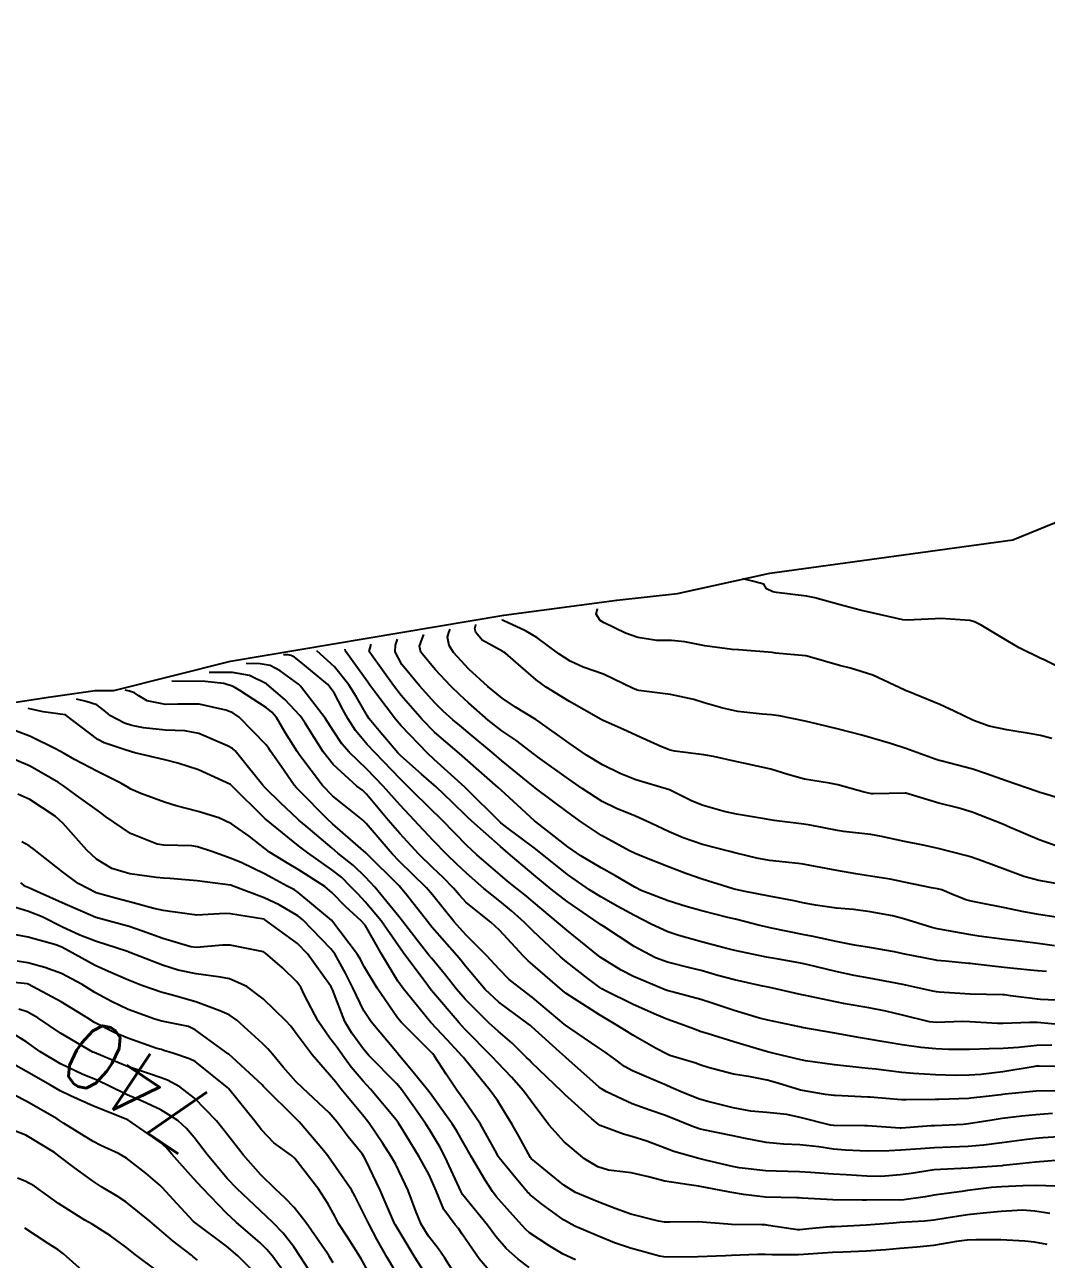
# Model space of a CAD drawing. Header units: metres. Extents: x 307586 to 320046, y 7427249 to 7434250.
# Drawn here: x 310619.4 to 310680.1, y 7432858.6 to 7432932 of the extents above; entities that cross this region are included whole.
import ezdxf
from ezdxf.enums import TextEntityAlignment as Align

# ---------------------------------------------------------------- set-up
doc = ezdxf.new("R2010")
doc.units = ezdxf.units.M
doc.header["$MEASUREMENT"] = 0
for name, color, linetype in [('Area', 45, 'Continuous'), ('Cotas', 45, 'Continuous'), ('Curvas de Nivel 1m', 11, 'Continuous'), ('Curvas de Nivel 5m', 15, 'Continuous')]:
    doc.layers.add(name, color=color, linetype=linetype)
doc.styles.add('Style-STANDARD', font='STANDARD.shx')

msp = doc.modelspace()

# ---------------------------------------------------------------- linework, layer by layer
at = {"layer": 'Area'}
msp.add_polyline3d([(310615.027, 7432891.124, 758.716), (310620.851, 7432892.011, 762.702), (310623.611, 7432892.41, 749.574), (310624.72, 7432892.422, 757.012), (310631.653, 7432894.158, 751.97), (310647.906, 7432896.894, 762.782), (310654.618, 7432897.792, 769.393), (310658.214, 7432898.176, 764.782), (310663.697, 7432899.391, 765.361), (310678.149, 7432901.364, 766.468), (310720.698, 7432918.737, 766.917), (310722.156, 7432919.01, 766.909), (310727.455, 7432920.489, 766.589), (310729.186, 7432920.8, 771.752), (310734.949, 7432921.579, 771.852), (310743.76, 7432922.962, 765.834), (310749.975, 7432923.299, 771.635), (310753.399, 7432923.642, 763.393), (310765.082, 7432925.493, 760.431), (310773.074, 7432927.232, 767.071), (310780.336, 7432928.219, 766.554), (310792.403, 7432929.229, 750.654), (310812.192, 7432931.98, 739.622)], dxfattribs=at)
at = {"layer": 'Curvas de Nivel 1m', "flags": 128}
for points, elevation in [([(310681.829, 7432893.322), (310679.959, 7432894.249), (310679.843, 7432894.304), (310678.526, 7432894.946), (310677.854, 7432895.352), (310676.266, 7432896.296), (310675.866, 7432896.501), (310675.588, 7432896.583), (310673.868, 7432896.688), (310673.522, 7432896.679), (310671.867, 7432896.59), (310671.601, 7432896.619), (310669.872, 7432897.006), (310669.068, 7432897.19), (310667.879, 7432897.497), (310666.387, 7432897.913), (310665.887, 7432898.017), (310664.101, 7432898.235), (310663.89, 7432898.273), (310663.512, 7432898.454), (310663.343, 7432898.742), (310662.666, 7432898.919), (310662.103, 7432899.05)], 766), ([(310680.809, 7432883.136), (310679.712, 7432883.531), (310677.979, 7432884.276), (310677.802, 7432884.357), (310677.724, 7432884.389), (310677.541, 7432884.466), (310675.732, 7432885.192), (310674.865, 7432885.443), (310673.737, 7432885.723), (310671.783, 7432886.31), (310671.743, 7432886.316), (310669.839, 7432886.272), (310669.742, 7432886.275), (310669.661, 7432886.29), (310669.312, 7432886.376), (310667.749, 7432886.815), (310667.247, 7432886.909), (310665.754, 7432887.14), (310664.774, 7432887.418), (310663.762, 7432887.742), (310662.13, 7432888.104), (310661.768, 7432888.173), (310660.36, 7432888.484), (310659.774, 7432888.583), (310658.065, 7432888.805), (310657.776, 7432888.872), (310657.221, 7432889.083), (310655.785, 7432889.731), (310655.233, 7432889.994), (310653.932, 7432890.568), (310653.833, 7432890.609), (310653.793, 7432890.627), (310653.673, 7432890.692), (310651.805, 7432891.753), (310650.411, 7432892.604), (310649.819, 7432893.042), (310648.001, 7432894.638), (310647.906, 7432894.702), (310647.844, 7432894.731), (310646.608, 7432895.409), (310646.238, 7432895.852), (310646.185, 7432896.102), (310646.223, 7432896.249), (310646.253, 7432896.34)], 763), ([(310681.738, 7432885.735), (310680.106, 7432886.246), (310679.745, 7432886.363), (310679.586, 7432886.412), (310677.754, 7432887.038), (310676.586, 7432887.467), (310675.764, 7432887.737), (310673.871, 7432888.229), (310673.772, 7432888.256), (310673.527, 7432888.332), (310671.779, 7432888.96), (310670.876, 7432889.265), (310669.785, 7432889.582), (310669.166, 7432889.759), (310667.79, 7432890.122), (310666.564, 7432890.412), (310665.795, 7432890.585), (310664.261, 7432890.906), (310663.798, 7432890.974), (310663.242, 7432891.012), (310661.8, 7432891.171), (310660.916, 7432891.365), (310659.805, 7432891.686), (310659.181, 7432891.874), (310657.81, 7432892.185), (310655.929, 7432892.422), (310655.812, 7432892.441), (310655.739, 7432892.468), (310655.591, 7432892.543), (310653.825, 7432893.379), (310652.616, 7432893.797), (310651.836, 7432894.148), (310651.171, 7432894.597), (310649.852, 7432895.559), (310649.189, 7432895.953), (310647.862, 7432896.583), (310647.826, 7432896.604), (310647.813, 7432896.63)], 764), ([(310680.985, 7432878.911), (310679.661, 7432879.108), (310678.688, 7432879.29), (310677.665, 7432879.507), (310676.168, 7432879.795), (310675.669, 7432879.887), (310675.341, 7432879.977), (310674.519, 7432880.317), (310673.92, 7432880.571), (310673.676, 7432880.637), (310673.315, 7432880.695), (310671.68, 7432881.027), (310670.845, 7432881.195), (310669.683, 7432881.387), (310668.812, 7432881.511), (310667.686, 7432881.709), (310666.093, 7432882.011), (310665.69, 7432882.085), (310665.393, 7432882.128), (310663.692, 7432882.321), (310662.934, 7432882.458), (310661.697, 7432882.753), (310661.334, 7432882.838), (310659.705, 7432883.27), (310658.552, 7432883.665), (310657.715, 7432884.02), (310656.642, 7432884.531), (310655.727, 7432884.946), (310654.583, 7432885.409), (310653.735, 7432885.817), (310652.553, 7432886.582), (310651.751, 7432887.152), (310649.903, 7432888.476), (310649.772, 7432888.573), (310649.725, 7432888.611), (310648.621, 7432889.467), (310647.787, 7432890.026), (310646.961, 7432890.648), (310645.803, 7432891.682), (310645.292, 7432892.151), (310644.753, 7432892.676), (310643.827, 7432893.661), (310642.971, 7432894.699), (310642.892, 7432895.046), (310643.043, 7432895.492), (310643.143, 7432895.75)], 761), ([(310681.026, 7432880.89), (310679.682, 7432881.13), (310678.788, 7432881.367), (310677.688, 7432881.769), (310676.303, 7432882.294), (310675.696, 7432882.511), (310675.403, 7432882.599), (310673.703, 7432883.03), (310672.82, 7432883.225), (310671.709, 7432883.44), (310670.343, 7432883.734), (310669.715, 7432883.854), (310668.079, 7432884.033), (310667.718, 7432884.09), (310666.095, 7432884.416), (310665.723, 7432884.478), (310663.966, 7432884.687), (310663.726, 7432884.729), (310663.393, 7432884.787), (310661.729, 7432885.063), (310660.986, 7432885.221), (310659.734, 7432885.584), (310659.083, 7432885.847), (310657.743, 7432886.52), (310655.751, 7432887.104), (310654.854, 7432887.456), (310653.764, 7432888.007), (310652.818, 7432888.58), (310651.78, 7432889.29), (310649.925, 7432890.609), (310649.794, 7432890.698), (310648.598, 7432891.425), (310647.806, 7432891.953), (310646.939, 7432892.649), (310645.828, 7432893.678), (310644.905, 7432894.674), (310644.653, 7432895.083), (310644.557, 7432895.58), (310644.635, 7432895.871), (310644.703, 7432896.05)], 762), ([(310681.283, 7432872.527), (310679.579, 7432872.677), (310679.141, 7432872.695), (310677.578, 7432872.631), (310677.232, 7432872.63), (310675.579, 7432872.729), (310675.149, 7432872.737), (310673.578, 7432872.683), (310673.187, 7432872.726), (310671.584, 7432873.115), (310670.594, 7432873.353), (310669.591, 7432873.561), (310668.184, 7432873.801), (310667.596, 7432873.911), (310665.719, 7432874.301), (310665.602, 7432874.33), (310665.178, 7432874.426), (310663.887, 7432874.727), (310663.606, 7432874.788), (310663.196, 7432874.865), (310661.61, 7432875.214), (310660.612, 7432875.481), (310659.616, 7432875.773), (310659.038, 7432875.919), (310657.62, 7432876.272), (310656.913, 7432876.527), (310655.633, 7432877.208), (310653.832, 7432878.385), (310653.652, 7432878.516), (310653.569, 7432878.571), (310651.666, 7432879.874), (310650.717, 7432880.6), (310649.681, 7432881.457), (310649.054, 7432881.987), (310648.302, 7432882.631), (310647.7, 7432883.144), (310645.997, 7432884.657), (310645.725, 7432884.912), (310644.832, 7432885.772), (310643.875, 7432886.688), (310643.745, 7432886.809), (310643.015, 7432887.436), (310641.77, 7432888.527), (310641.59, 7432888.712), (310640.486, 7432890.023), (310639.904, 7432890.729), (310639.795, 7432890.89), (310639.118, 7432892.052), (310638.696, 7432892.747), (310637.829, 7432893.813), (310636.783, 7432894.77)], 757), ([(310681.599, 7432873.965), (310679.792, 7432874.056), (310679.6, 7432874.071), (310677.995, 7432874.274), (310677.648, 7432874.324), (310677.603, 7432874.329), (310677.551, 7432874.333), (310675.604, 7432874.365), (310673.762, 7432874.485), (310673.605, 7432874.5), (310673.395, 7432874.542), (310671.609, 7432874.937), (310670.879, 7432875.089), (310669.612, 7432875.321), (310668.715, 7432875.484), (310667.616, 7432875.716), (310665.904, 7432876.133), (310665.621, 7432876.196), (310665.434, 7432876.236), (310664.216, 7432876.441), (310663.624, 7432876.544), (310663.51, 7432876.566), (310661.63, 7432876.97), (310660.993, 7432877.116), (310659.638, 7432877.483), (310658.299, 7432877.854), (310657.646, 7432878.081), (310656.644, 7432878.53), (310655.658, 7432879.037), (310654.681, 7432879.573), (310653.669, 7432880.158), (310652.984, 7432880.577), (310651.682, 7432881.479), (310650.266, 7432882.604), (310649.7, 7432883.057), (310648.08, 7432884.272), (310647.722, 7432884.547), (310647.616, 7432884.641), (310645.741, 7432886.514), (310645.669, 7432886.587), (310645.586, 7432886.662), (310643.767, 7432888.313), (310643.367, 7432888.694), (310641.789, 7432890.314), (310641.455, 7432890.713), (310640.359, 7432892.172), (310639.94, 7432892.729), (310639.815, 7432892.901), (310638.492, 7432894.75), (310638.463, 7432894.88)], 758), ([(310680.153, 7432875.709), (310679.618, 7432875.762), (310679.166, 7432875.805), (310677.62, 7432875.958), (310675.739, 7432876.181), (310675.622, 7432876.191), (310675.518, 7432876.198), (310674.14, 7432876.322), (310673.624, 7432876.371), (310673.573, 7432876.381), (310671.629, 7432876.77), (310671.108, 7432876.878), (310669.634, 7432877.136), (310668.73, 7432877.29), (310667.639, 7432877.501), (310666.271, 7432877.786), (310665.645, 7432877.919), (310663.798, 7432878.3), (310663.651, 7432878.33), (310663.117, 7432878.455), (310661.656, 7432878.817), (310661.206, 7432878.926), (310659.661, 7432879.316), (310658.736, 7432879.576), (310657.667, 7432879.921), (310656.055, 7432880.536), (310655.675, 7432880.732), (310654.53, 7432881.406), (310653.686, 7432881.869), (310652.474, 7432882.582), (310651.701, 7432883.125), (310649.801, 7432884.609), (310649.724, 7432884.675), (310648.704, 7432885.597), (310647.741, 7432886.486), (310647.571, 7432886.642), (310645.767, 7432888.233), (310645.271, 7432888.668), (310644.46, 7432889.36), (310643.786, 7432889.948), (310643.042, 7432890.698), (310641.807, 7432892.11), (310641.339, 7432892.715), (310640.035, 7432894.533), (310639.906, 7432894.729), (310640.023, 7432895.17)], 759), ([(310680.468, 7432871.337), (310679.564, 7432871.317), (310678.489, 7432871.193), (310677.561, 7432871.132), (310676.733, 7432871.117), (310675.561, 7432871.089), (310674.324, 7432871.082), (310673.561, 7432871.112), (310672.702, 7432871.198), (310671.563, 7432871.356), (310670.374, 7432871.553), (310669.566, 7432871.691), (310668.979, 7432871.791), (310667.57, 7432872.06), (310665.596, 7432872.397), (310665.573, 7432872.4), (310665.556, 7432872.404), (310665.458, 7432872.422), (310663.578, 7432872.817), (310663.098, 7432872.937), (310661.587, 7432873.396), (310660.22, 7432873.857), (310659.596, 7432874.054), (310657.891, 7432874.516), (310657.66, 7432874.575), (310657.604, 7432874.588), (310657.493, 7432874.632), (310655.612, 7432875.414), (310654.862, 7432875.798), (310653.623, 7432876.57), (310651.647, 7432878.178), (310651.145, 7432878.595), (310649.665, 7432879.832), (310649.239, 7432880.187), (310648.685, 7432880.625), (310648.125, 7432881.081), (310647.681, 7432881.46), (310646.301, 7432882.654), (310645.701, 7432883.209), (310644.262, 7432884.682), (310643.992, 7432884.953), (310643.728, 7432885.209), (310642.188, 7432886.706), (310641.749, 7432887.14), (310640.225, 7432888.725), (310639.778, 7432889.213), (310639.088, 7432890.042), (310638.622, 7432890.748), (310638.334, 7432891.288), (310637.808, 7432892.278), (310637.431, 7432892.764), (310635.833, 7432894.105), (310635.45, 7432894.398), (310635.259, 7432894.497), (310635.067, 7432894.531), (310634.803, 7432894.53)], 756), ([(310681.145, 7432868.626), (310679.536, 7432868.595), (310677.679, 7432868.423), (310677.534, 7432868.402), (310677.426, 7432868.389), (310676.552, 7432868.29), (310675.65, 7432868.18), (310675.531, 7432868.169), (310673.749, 7432868.107), (310673.53, 7432868.103), (310671.795, 7432868.081), (310671.529, 7432868.088), (310669.66, 7432868.24), (310669.531, 7432868.249), (310667.585, 7432868.347), (310667.532, 7432868.351), (310667.01, 7432868.405), (310665.535, 7432868.673), (310664.175, 7432869.076), (310663.541, 7432869.259), (310662.556, 7432869.447), (310661.544, 7432869.612), (310660.03, 7432870.003), (310659.55, 7432870.179), (310659.316, 7432870.259), (310658.502, 7432870.506), (310657.763, 7432870.725), (310657.556, 7432870.814), (310656.94, 7432871.145), (310655.567, 7432871.94), (310655.196, 7432872.172), (310654.578, 7432872.555), (310653.581, 7432873.141), (310652.099, 7432874.082), (310651.6, 7432874.418), (310651.379, 7432874.592), (310649.618, 7432876.106), (310649.349, 7432876.342), (310649.075, 7432876.618), (310647.646, 7432878.18), (310647.131, 7432878.645), (310645.665, 7432879.824), (310645.259, 7432880.256), (310644.914, 7432880.671), (310644.301, 7432881.302), (310643.685, 7432881.885), (310642.846, 7432882.698), (310641.711, 7432883.908), (310641.025, 7432884.717), (310639.738, 7432886.25), (310639.495, 7432886.488), (310639.165, 7432886.739), (310637.762, 7432888.017), (310637.164, 7432888.766), (310636.093, 7432890.474), (310635.897, 7432890.779), (310635.794, 7432890.917), (310634.893, 7432891.883), (310633.813, 7432892.796), (310633.793, 7432892.81), (310632.781, 7432893.298), (310631.772, 7432893.477), (310630.383, 7432893.49)], 754), ([(310680.49, 7432867.269), (310679.517, 7432867.205), (310678.669, 7432867.11), (310677.513, 7432866.972), (310676.913, 7432866.885), (310675.508, 7432866.659), (310675.187, 7432866.626), (310673.506, 7432866.553), (310673.298, 7432866.54), (310671.504, 7432866.407), (310671.45, 7432866.404), (310669.505, 7432866.54), (310669.332, 7432866.546), (310667.505, 7432866.569), (310667.314, 7432866.594), (310665.512, 7432867.049), (310664.721, 7432867.226), (310663.516, 7432867.331), (310662.569, 7432867.407), (310661.52, 7432867.619), (310660.026, 7432867.984), (310659.528, 7432868.13), (310658.579, 7432868.504), (310657.851, 7432868.83), (310657.537, 7432868.964), (310656.799, 7432869.269), (310655.546, 7432869.81), (310655.077, 7432870.076), (310654.413, 7432870.557), (310653.91, 7432870.919), (310653.559, 7432871.157), (310651.815, 7432872.343), (310651.572, 7432872.522), (310651.484, 7432872.591), (310649.596, 7432874.176), (310649.006, 7432874.619), (310648.215, 7432875.237), (310647.615, 7432875.853), (310646.889, 7432876.647), (310645.642, 7432877.9), (310644.94, 7432878.671), (310644.365, 7432879.384), (310643.669, 7432880.276), (310643.297, 7432880.694), (310641.688, 7432882.266), (310641.266, 7432882.714), (310639.72, 7432884.515), (310639.5, 7432884.733), (310638.502, 7432885.52), (310637.737, 7432886.137), (310637.13, 7432886.766), (310635.769, 7432888.549), (310635.612, 7432888.782), (310634.914, 7432889.922), (310634.382, 7432890.801), (310634.118, 7432891.127), (310633.799, 7432891.381), (310632.213, 7432892.422), (310631.811, 7432892.648), (310631.255, 7432892.836), (310630.149, 7432892.958), (310628.163, 7432892.96)], 753), ([(310681.201, 7432864.518), (310679.484, 7432864.379), (310678.367, 7432864.267), (310677.574, 7432864.186), (310677.481, 7432864.177), (310675.737, 7432864.039), (310675.479, 7432864.024), (310673.845, 7432863.957), (310673.477, 7432863.926), (310672.1, 7432863.717), (310671.472, 7432863.632), (310670.292, 7432863.54), (310669.471, 7432863.547), (310668.236, 7432863.624), (310667.472, 7432863.666), (310666.118, 7432863.769), (310665.474, 7432863.813), (310664.071, 7432863.844), (310663.474, 7432863.873), (310661.887, 7432864.055), (310661.478, 7432864.13), (310659.97, 7432864.485), (310659.484, 7432864.612), (310658.004, 7432865.028), (310657.49, 7432865.209), (310656.4, 7432865.625), (310655.497, 7432865.909), (310655, 7432866.05), (310653.616, 7432866.568), (310653.504, 7432866.643), (310653.12, 7432866.963), (310651.53, 7432868.415), (310651.347, 7432868.592), (310649.55, 7432870.303), (310649.396, 7432870.457), (310649.245, 7432870.615), (310648.384, 7432871.45), (310647.568, 7432872.163), (310647.032, 7432872.645), (310645.594, 7432874.08), (310645.081, 7432874.668), (310644.431, 7432875.498), (310643.621, 7432876.48), (310643.449, 7432876.692), (310642.756, 7432877.579), (310641.874, 7432878.708), (310641.656, 7432878.984), (310640.225, 7432880.724), (310639.679, 7432881.326), (310638.957, 7432882.012), (310638.044, 7432882.755), (310637.697, 7432883.036), (310636.147, 7432884.345), (310635.722, 7432884.702), (310635.632, 7432884.781), (310634.653, 7432885.717), (310633.741, 7432886.612), (310633.558, 7432886.812), (310632.64, 7432887.941), (310631.933, 7432888.828), (310631.774, 7432888.971), (310631.473, 7432889.136), (310629.783, 7432889.851), (310628.934, 7432890.012), (310627.785, 7432890.06), (310626.478, 7432890.202), (310625.787, 7432890.331), (310625.354, 7432890.472), (310624.522, 7432890.919), (310624.253, 7432891.153), (310623.721, 7432891.568), (310623.09, 7432891.755), (310622.513, 7432891.89)], 751), ([(310681.5, 7432865.94), (310679.923, 7432865.822), (310679.498, 7432865.784), (310678.969, 7432865.729), (310677.496, 7432865.54), (310676.391, 7432865.394), (310675.493, 7432865.314), (310674.455, 7432865.278), (310673.492, 7432865.243), (310672.648, 7432865.182), (310671.49, 7432865.091), (310670.79, 7432865.056), (310669.49, 7432865.037), (310668.191, 7432865.091), (310667.491, 7432865.163), (310666.609, 7432865.292), (310665.493, 7432865.415), (310664.511, 7432865.453), (310663.494, 7432865.545), (310662.15, 7432865.81), (310661.498, 7432865.95), (310659.66, 7432866.33), (310659.502, 7432866.366), (310659.409, 7432866.398), (310659.171, 7432866.495), (310657.512, 7432867.152), (310656.571, 7432867.476), (310655.523, 7432867.855), (310654, 7432868.563), (310653.702, 7432868.735), (310653.536, 7432868.863), (310651.603, 7432870.59), (310651.553, 7432870.631), (310651.201, 7432870.949), (310649.571, 7432872.425), (310649.474, 7432872.513), (310649.342, 7432872.613), (310647.592, 7432873.894), (310646.782, 7432874.648), (310645.617, 7432876.026), (310645.338, 7432876.382), (310645.1, 7432876.668), (310643.648, 7432878.335), (310643.353, 7432878.693), (310642.13, 7432880.244), (310641.757, 7432880.709), (310641.674, 7432880.798), (310639.741, 7432882.73), (310639.694, 7432882.774), (310639.409, 7432883.022), (310637.719, 7432884.482), (310637.416, 7432884.763), (310635.74, 7432886.468), (310635.585, 7432886.626), (310635.445, 7432886.784), (310634.683, 7432887.873), (310634.033, 7432888.806), (310633.93, 7432888.964), (310633.777, 7432889.189), (310632.18, 7432890.826), (310631.795, 7432891.085), (310631.381, 7432891.251), (310629.8, 7432891.597), (310628.535, 7432891.604), (310627.8, 7432891.589), (310626.711, 7432891.8), (310626.208, 7432892.102), (310625.945, 7432892.281), (310625.662, 7432892.368), (310625.393, 7432892.43)], 752), ([(310680.345, 7432861.34), (310679.445, 7432861.481), (310678.717, 7432861.532), (310677.445, 7432861.463), (310676.384, 7432861.35), (310675.442, 7432861.247), (310674.189, 7432861.067), (310673.439, 7432860.946), (310672.891, 7432860.883), (310671.437, 7432860.793), (310671.025, 7432860.766), (310669.436, 7432860.637), (310667.58, 7432860.543), (310667.434, 7432860.542), (310667.295, 7432860.541), (310666.023, 7432860.414), (310665.487, 7432860.364), (310665.432, 7432860.359), (310665.375, 7432860.364), (310664.952, 7432860.427), (310663.618, 7432860.631), (310663.435, 7432860.653), (310663.226, 7432860.661), (310661.435, 7432860.69), (310661.205, 7432860.702), (310659.436, 7432860.843), (310657.735, 7432860.814), (310657.436, 7432860.824), (310657.083, 7432860.877), (310655.44, 7432861.288), (310654.521, 7432861.631), (310653.448, 7432862.046), (310652.16, 7432862.583), (310651.459, 7432863.01), (310649.515, 7432864.61), (310649.483, 7432864.653), (310648.796, 7432865.921), (310648.403, 7432866.626), (310647.524, 7432868.052), (310647.088, 7432868.644), (310645.552, 7432870.52), (310645.492, 7432870.6), (310645.445, 7432870.662), (310644.537, 7432871.649), (310643.573, 7432872.671), (310643.556, 7432872.69), (310643.464, 7432872.802), (310641.922, 7432874.707), (310641.607, 7432875.151), (310640.641, 7432876.72), (310639.649, 7432878.468), (310639.43, 7432878.733), (310638.488, 7432879.574), (310637.669, 7432880.414), (310637.272, 7432880.764), (310635.683, 7432881.778), (310635.053, 7432882.156), (310633.984, 7432882.806), (310633.696, 7432883.016), (310632.763, 7432883.764), (310631.718, 7432884.486), (310630.968, 7432884.838), (310629.727, 7432885.227), (310628.425, 7432885.565), (310627.732, 7432885.775), (310626.335, 7432886.296), (310625.74, 7432886.559), (310625.526, 7432886.688), (310625.141, 7432886.909), (310623.753, 7432887.6), (310622.386, 7432888.321), (310621.769, 7432888.671), (310621.263, 7432888.955), (310619.78, 7432889.676), (310618.84, 7432890.041)], 749), ([(310680.174, 7432859.494), (310679.427, 7432859.625), (310678.865, 7432859.696), (310677.428, 7432859.769), (310675.952, 7432859.77), (310675.427, 7432859.75), (310674.788, 7432859.671), (310673.424, 7432859.436), (310672.435, 7432859.328), (310671.422, 7432859.254), (310670.601, 7432859.178), (310669.42, 7432859.091), (310668.068, 7432859.039), (310667.419, 7432859.012), (310666.857, 7432858.968), (310665.417, 7432858.869), (310663.85, 7432858.877), (310663.417, 7432858.904), (310662.965, 7432858.907), (310661.417, 7432858.845), (310661.062, 7432858.828), (310659.416, 7432858.752), (310657.645, 7432858.746), (310657.415, 7432858.756), (310657.141, 7432858.797), (310655.42, 7432859.272), (310654.468, 7432859.599), (310653.427, 7432860.025), (310652.11, 7432860.583), (310651.437, 7432860.952), (310650.143, 7432861.906), (310649.451, 7432862.457), (310649.375, 7432862.534), (310649.304, 7432862.612), (310648.433, 7432863.661), (310647.628, 7432864.638), (310647.569, 7432864.724), (310647.485, 7432864.895), (310646.506, 7432866.65), (310645.524, 7432868.089), (310645.103, 7432868.666), (310644.475, 7432869.609), (310643.784, 7432870.687), (310643.682, 7432870.816), (310643.555, 7432870.947), (310641.791, 7432872.708), (310641.577, 7432872.964), (310640.362, 7432874.722), (310639.615, 7432875.971), (310639.36, 7432876.473), (310639.195, 7432876.736), (310637.653, 7432878.76), (310635.669, 7432880.418), (310635.453, 7432880.566), (310635.033, 7432880.79), (310634.144, 7432881.27), (310633.68, 7432881.516), (310632.332, 7432882.178), (310631.689, 7432882.439), (310630.544, 7432882.841), (310629.697, 7432883.126), (310629.368, 7432883.185), (310627.698, 7432883.231), (310627.292, 7432883.291), (310625.708, 7432883.916), (310624.238, 7432884.922), (310623.949, 7432885.15), (310623.727, 7432885.309), (310622.486, 7432886.192), (310621.741, 7432886.74), (310621.444, 7432886.953), (310619.757, 7432887.919), (310618.173, 7432888.588)], 748), ([(310652.159, 7432858.583), (310651.416, 7432858.928), (310650.632, 7432859.387), (310649.429, 7432860.188), (310649.199, 7432860.382), (310648.982, 7432860.617), (310648.255, 7432861.442), (310647.45, 7432862.338), (310647.215, 7432862.642), (310646.798, 7432863.311), (310645.989, 7432864.655), (310645.492, 7432865.534), (310645.095, 7432866.262), (310644.838, 7432866.67), (310643.53, 7432868.483), (310643.368, 7432868.692), (310642.519, 7432869.725), (310641.706, 7432870.708), (310641.555, 7432870.889), (310640.009, 7432872.726), (310639.583, 7432873.384), (310638.917, 7432874.74), (310638.488, 7432875.623), (310637.849, 7432876.757), (310637.627, 7432877.055), (310635.949, 7432878.777), (310635.655, 7432879.015), (310634.548, 7432879.683), (310633.666, 7432880.103), (310631.723, 7432880.83), (310631.673, 7432880.845), (310631.65, 7432880.853), (310629.676, 7432881.113), (310628.046, 7432881.244), (310627.677, 7432881.269), (310627.251, 7432881.311), (310625.679, 7432881.523), (310624.6, 7432881.834), (310623.688, 7432882.389), (310623.116, 7432882.936), (310621.716, 7432884.516), (310621.242, 7432884.955), (310619.733, 7432885.935), (310619.019, 7432886.264)], 747), ([(310649.406, 7432858.117), (310648.743, 7432858.62), (310648.042, 7432859.254), (310647.426, 7432859.978), (310646.919, 7432860.645), (310645.451, 7432862.473), (310645.373, 7432862.582), (310645.334, 7432862.662), (310645.239, 7432862.88), (310644.417, 7432864.676), (310644.098, 7432865.29), (310643.499, 7432866.283), (310643.236, 7432866.693), (310642.616, 7432867.6), (310641.82, 7432868.707), (310641.536, 7432869.044), (310639.871, 7432870.727), (310639.557, 7432871.103), (310638.87, 7432872.045), (310638.455, 7432872.747), (310637.708, 7432874.652), (310637.664, 7432874.759), (310637.645, 7432874.801), (310637.604, 7432874.867), (310636.231, 7432876.774), (310635.632, 7432877.377), (310633.678, 7432878.81), (310633.661, 7432878.818), (310633.637, 7432878.826), (310631.656, 7432879.147), (310631.334, 7432879.155), (310629.655, 7432879.065), (310628.065, 7432879.282), (310627.658, 7432879.344), (310627.094, 7432879.451), (310625.663, 7432879.863), (310624.819, 7432880.068), (310623.667, 7432880.387), (310622.6, 7432880.941), (310621.68, 7432881.638), (310619.995, 7432882.967), (310619.696, 7432883.182), (310619.251, 7432883.425)], 746), ([(310645.39, 7432857.12), (310644.388, 7432858.675), (310643.987, 7432859.25), (310643.426, 7432859.981), (310642.99, 7432860.694), (310642.669, 7432861.469), (310642.212, 7432862.702), (310641.476, 7432864.24), (310641.21, 7432864.713), (310640.711, 7432865.497), (310639.876, 7432866.726), (310639.51, 7432867.202), (310638.213, 7432868.75), (310637.912, 7432869.13), (310637.541, 7432869.581), (310636.506, 7432870.77), (310635.565, 7432872.033), (310635.243, 7432872.458), (310634.943, 7432872.789), (310633.592, 7432874.084), (310632.622, 7432874.82), (310631.607, 7432875.282), (310631.062, 7432875.382), (310629.61, 7432875.572), (310628.546, 7432875.8), (310627.615, 7432876.083), (310625.674, 7432876.848), (310625.623, 7432876.869), (310625.599, 7432876.877), (310625.53, 7432876.901), (310623.632, 7432877.515), (310622.697, 7432877.879), (310621.644, 7432878.373), (310620.471, 7432878.962), (310619.656, 7432879.289), (310618.357, 7432879.687)], 744), ([(310643.395, 7432857.501), (310642.621, 7432858.698), (310641.433, 7432860.679), (310641.418, 7432860.71), (310641.401, 7432860.742), (310640.544, 7432862.719), (310639.708, 7432864.499), (310639.588, 7432864.729), (310639.484, 7432864.876), (310638.645, 7432865.893), (310637.994, 7432866.753), (310637.511, 7432867.314), (310635.947, 7432868.776), (310635.537, 7432869.189), (310634.789, 7432870.035), (310634.145, 7432870.801), (310633.875, 7432871.124), (310633.559, 7432871.444), (310632.029, 7432872.825), (310631.578, 7432873.14), (310631.032, 7432873.385), (310629.589, 7432873.919), (310628.134, 7432874.332), (310627.597, 7432874.477), (310626.393, 7432874.892), (310625.606, 7432875.208), (310624.408, 7432875.715), (310623.614, 7432876.082), (310622.026, 7432876.946), (310621.626, 7432877.158), (310621.279, 7432877.303), (310619.635, 7432877.748), (310618.687, 7432877.934)], 743), ([(310641.402, 7432857.985), (310640.966, 7432858.714), (310640.367, 7432859.777), (310639.87, 7432860.726), (310639.442, 7432861.595), (310639.069, 7432862.355), (310638.842, 7432862.739), (310637.482, 7432864.708), (310637.442, 7432864.76), (310637.199, 7432865.05), (310635.734, 7432866.778), (310635.507, 7432867.02), (310633.69, 7432868.808), (310633.615, 7432868.89), (310633.535, 7432868.972), (310631.781, 7432870.597), (310631.553, 7432870.807), (310631.527, 7432870.83), (310629.567, 7432872.259), (310629.155, 7432872.443), (310627.572, 7432872.768), (310627.158, 7432872.884), (310625.581, 7432873.467), (310624.578, 7432873.925), (310623.596, 7432874.468), (310622.835, 7432874.938), (310621.609, 7432875.6), (310620.615, 7432875.958), (310619.615, 7432876.226), (310618.974, 7432876.337)], 742), ([(310640.494, 7432856.719), (310639.412, 7432858.644), (310639.357, 7432858.731), (310638.603, 7432859.921), (310638.078, 7432860.75), (310637.852, 7432861.168), (310637.445, 7432861.935), (310636.899, 7432862.766), (310635.48, 7432864.612), (310635.287, 7432864.783), (310634.235, 7432865.544), (310633.498, 7432866.31), (310633.105, 7432866.814), (310631.532, 7432868.772), (310631.47, 7432868.831), (310629.548, 7432870.358), (310629.229, 7432870.534), (310628.23, 7432870.87), (310627.704, 7432871.028), (310627.555, 7432871.073), (310627.288, 7432871.15), (310625.561, 7432871.748), (310624.744, 7432872.092), (310623.571, 7432872.693), (310623.175, 7432872.934), (310621.587, 7432873.916), (310619.633, 7432874.97), (310619.603, 7432874.978), (310617.771, 7432875.164)], 741), ([(310636.576, 7432857.587), (310635.8, 7432858.776), (310635.419, 7432859.349), (310634.796, 7432860.159), (310634.176, 7432860.799), (310633.795, 7432861.163), (310633.44, 7432861.488), (310632.029, 7432862.824), (310631.462, 7432863.424), (310630.275, 7432864.842), (310629.493, 7432865.848), (310629.037, 7432866.396), (310628.518, 7432866.865), (310627.512, 7432867.499), (310626.408, 7432868.003), (310625.525, 7432868.385), (310624.418, 7432868.917), (310623.822, 7432869.212), (310623.537, 7432869.336), (310622.88, 7432869.597), (310621.546, 7432870.22), (310620.336, 7432870.962), (310619.558, 7432871.516), (310618.655, 7432872.075)], 739), ([(310635.388, 7432857.097), (310634.143, 7432858.799), (310633.817, 7432859.204), (310633.421, 7432859.59), (310631.994, 7432860.824), (310631.438, 7432861.343), (310629.998, 7432862.845), (310629.462, 7432863.422), (310628.175, 7432864.87), (310627.846, 7432865.234), (310627.49, 7432865.547), (310625.557, 7432866.899), (310625.503, 7432866.928), (310625.454, 7432866.95), (310623.515, 7432867.715), (310622.15, 7432868.318), (310621.528, 7432868.632), (310620.963, 7432868.956), (310619.541, 7432869.777), (310618.764, 7432870.2)], 738), ([(310633.394, 7432857.521), (310632.089, 7432858.823), (310631.418, 7432859.384), (310629.467, 7432860.85), (310629.433, 7432860.879), (310628.483, 7432861.904), (310627.601, 7432862.878), (310627.455, 7432863.026), (310626.627, 7432863.727), (310625.479, 7432864.632), (310624.997, 7432864.907), (310623.945, 7432865.38), (310623.49, 7432865.618), (310621.743, 7432866.705), (310621.502, 7432866.865), (310621.364, 7432866.951), (310619.518, 7432868.007), (310617.569, 7432868.999)], 737), ([(310629.7, 7432858.555), (310629.412, 7432858.788), (310629.33, 7432858.851), (310628.251, 7432859.698), (310627.428, 7432860.396), (310626.873, 7432860.886), (310625.444, 7432862.031), (310624.913, 7432862.374), (310623.993, 7432862.922), (310623.458, 7432863.278), (310622.287, 7432864.125), (310621.48, 7432864.737), (310621.19, 7432864.953), (310619.493, 7432865.981), (310618.782, 7432866.267)], 736), ([(310623.391, 7432857.454), (310621.735, 7432858.947), (310621.415, 7432859.177), (310620.814, 7432859.561), (310619.428, 7432860.458)], 734)]:
    msp.add_lwpolyline(points, dxfattribs=dict(at, elevation=elevation))
at = {"layer": 'Curvas de Nivel 5m', "flags": 128}
for points, elevation in [([(310680.457, 7432889.572), (310679.788, 7432889.734), (310679.346, 7432889.814), (310677.791, 7432890.069), (310676.744, 7432890.29), (310675.796, 7432890.623), (310674.664, 7432891.179), (310673.806, 7432891.589), (310671.928, 7432892.349), (310671.814, 7432892.395), (310671.732, 7432892.433), (310669.827, 7432893.321), (310668.489, 7432893.734), (310667.835, 7432893.893), (310666.062, 7432894.418), (310665.843, 7432894.467), (310664.037, 7432894.64), (310663.845, 7432894.665), (310663.601, 7432894.697), (310661.847, 7432894.828), (310661.461, 7432894.86), (310659.849, 7432895.063), (310658.648, 7432895.305), (310657.852, 7432895.386), (310656.994, 7432895.386), (310655.853, 7432895.555), (310655.127, 7432895.822), (310653.862, 7432896.428), (310653.613, 7432896.573), (310653.383, 7432896.95), (310653.473, 7432897.29)], 765), ([(310680.628, 7432877.25), (310679.64, 7432877.372), (310678.373, 7432877.538), (310677.643, 7432877.627), (310676.129, 7432877.812), (310675.647, 7432877.888), (310673.756, 7432878.224), (310673.652, 7432878.245), (310673.336, 7432878.333), (310671.658, 7432878.851), (310671.001, 7432879.015), (310669.662, 7432879.268), (310668.67, 7432879.392), (310667.664, 7432879.488), (310666.418, 7432879.66), (310665.667, 7432879.803), (310665.149, 7432879.909), (310663.67, 7432880.19), (310662.233, 7432880.464), (310661.674, 7432880.579), (310661.524, 7432880.622), (310659.68, 7432881.21), (310658.713, 7432881.534), (310657.687, 7432881.937), (310656.187, 7432882.535), (310655.696, 7432882.728), (310655.356, 7432882.887), (310653.711, 7432883.792), (310652.521, 7432884.582), (310651.729, 7432885.158), (310649.77, 7432886.61), (310649.743, 7432886.631), (310649.653, 7432886.703), (310647.767, 7432888.262), (310647.306, 7432888.645), (310645.785, 7432889.917), (310645.376, 7432890.253), (310644.877, 7432890.674), (310644.299, 7432891.184), (310643.803, 7432891.685), (310642.892, 7432892.699), (310641.832, 7432893.96), (310641.433, 7432894.714), (310641.457, 7432895.114), (310641.583, 7432895.46)], 760), ([(310681.551, 7432870.049), (310679.712, 7432870.087), (310679.551, 7432870.086), (310679.358, 7432870.06), (310677.548, 7432869.754), (310676.241, 7432869.598), (310675.545, 7432869.547), (310674.761, 7432869.527), (310673.545, 7432869.578), (310672.236, 7432869.653), (310671.546, 7432869.707), (310670.009, 7432869.904), (310669.549, 7432869.956), (310669.162, 7432869.989), (310667.551, 7432870.178), (310665.829, 7432870.417), (310665.553, 7432870.471), (310663.958, 7432870.845), (310663.558, 7432870.943), (310662.885, 7432871.132), (310661.564, 7432871.535), (310660.035, 7432872.019), (310659.57, 7432872.157), (310659.319, 7432872.243), (310658.63, 7432872.504), (310657.579, 7432872.893), (310656.969, 7432873.14), (310655.591, 7432873.758), (310653.944, 7432874.565), (310653.718, 7432874.682), (310653.605, 7432874.757), (310652.88, 7432875.308), (310651.62, 7432876.287), (310651.26, 7432876.594), (310649.645, 7432878.105), (310649.126, 7432878.618), (310648.357, 7432879.327), (310647.665, 7432879.886), (310646.71, 7432880.65), (310645.682, 7432881.554), (310645.11, 7432882.092), (310644.508, 7432882.678), (310643.705, 7432883.502), (310642.561, 7432884.702), (310641.732, 7432885.592), (310640.727, 7432886.72), (310639.758, 7432887.734), (310638.702, 7432888.746), (310638.269, 7432889.244), (310637.785, 7432890), (310637.279, 7432890.765), (310635.812, 7432892.672), (310635.761, 7432892.729), (310635.697, 7432892.782), (310634.612, 7432893.585), (310634.021, 7432893.899), (310633.419, 7432894.004), (310632.593, 7432894.01)], 755), ([(310680.746, 7432862.955), (310679.464, 7432862.995), (310678.74, 7432862.985), (310677.463, 7432862.927), (310676.871, 7432862.877), (310675.459, 7432862.695), (310675.115, 7432862.648), (310673.454, 7432862.421), (310673.376, 7432862.408), (310672.924, 7432862.335), (310671.657, 7432862.142), (310671.451, 7432862.127), (310669.678, 7432862.14), (310669.451, 7432862.131), (310669.198, 7432862.121), (310667.45, 7432862.141), (310665.619, 7432862.251), (310665.451, 7432862.259), (310665.29, 7432862.261), (310663.452, 7432862.312), (310662.147, 7432862.463), (310661.455, 7432862.581), (310661.318, 7432862.608), (310659.46, 7432862.963), (310658.912, 7432863.048), (310657.464, 7432863.257), (310656.485, 7432863.513), (310655.471, 7432863.742), (310654.124, 7432863.909), (310653.476, 7432864.115), (310652.692, 7432864.578), (310651.493, 7432865.598), (310650.58, 7432866.599), (310649.524, 7432868.007), (310649.07, 7432868.617), (310648.356, 7432869.443), (310647.549, 7432870.29), (310647.211, 7432870.643), (310645.569, 7432872.315), (310645.401, 7432872.492), (310645.245, 7432872.665), (310643.601, 7432874.595), (310643.525, 7432874.691), (310643.28, 7432875.02), (310642.006, 7432876.706), (310641.631, 7432877.239), (310640.612, 7432878.72), (310639.664, 7432879.865), (310639.234, 7432880.302), (310638.815, 7432880.743), (310638.245, 7432881.318), (310637.683, 7432881.76), (310636.25, 7432882.774), (310635.699, 7432883.192), (310633.801, 7432884.73), (310633.723, 7432884.793), (310633.702, 7432884.81), (310631.742, 7432886.759), (310631.654, 7432886.831), (310629.756, 7432887.705), (310628.525, 7432888.105), (310627.764, 7432888.293), (310625.965, 7432888.703), (310625.771, 7432888.762), (310625.34, 7432888.906), (310624.16, 7432889.308), (310623.779, 7432889.51), (310621.873, 7432890.949), (310621.833, 7432890.963), (310620.524, 7432891.144), (310619.633, 7432891.35)], 750), ([(310647.396, 7432857.518), (310646.435, 7432858.65), (310645.427, 7432860.113), (310645.204, 7432860.437), (310645.005, 7432860.666), (310644.341, 7432861.576), (310643.875, 7432862.684), (310643.467, 7432863.633), (310642.866, 7432864.696), (310641.883, 7432866.322), (310641.64, 7432866.709), (310641.506, 7432866.896), (310639.971, 7432868.726), (310639.538, 7432869.205), (310638.827, 7432870.022), (310638.303, 7432870.749), (310637.995, 7432871.191), (310637.563, 7432871.756), (310636.867, 7432872.767), (310636.054, 7432874.317), (310635.832, 7432874.778), (310635.606, 7432875.11), (310634.755, 7432875.934), (310633.736, 7432876.808), (310633.624, 7432876.878), (310633.527, 7432876.909), (310631.63, 7432877.277), (310631.184, 7432877.281), (310629.627, 7432877.143), (310629.306, 7432877.176), (310627.635, 7432877.673), (310626.422, 7432878.111), (310625.645, 7432878.383), (310623.653, 7432878.93), (310621.661, 7432879.806), (310620.158, 7432880.475), (310619.67, 7432880.686), (310619.475, 7432880.777), (310619.19, 7432880.977)], 745), ([(310637.763, 7432858.399), (310637.541, 7432858.758), (310637.491, 7432858.836), (310637.415, 7432858.954), (310636.158, 7432860.773), (310635.442, 7432861.696), (310634.915, 7432862.256), (310634.32, 7432862.797), (310633.465, 7432863.623), (310632.407, 7432864.821), (310631.495, 7432865.999), (310630.823, 7432866.837), (310629.523, 7432868.188), (310628.637, 7432868.863), (310627.916, 7432869.254), (310627.538, 7432869.402), (310626.783, 7432869.645), (310625.545, 7432870.077), (310624.956, 7432870.318), (310623.553, 7432870.899), (310623.482, 7432870.931), (310621.564, 7432872.045), (310620.213, 7432872.964), (310619.578, 7432873.31), (310619.081, 7432873.477)], 740), ([(310627.397, 7432857.849), (310625.987, 7432858.894), (310625.417, 7432859.354), (310624.52, 7432860.01), (310623.431, 7432860.699), (310623.004, 7432860.934), (310621.443, 7432861.921), (310620.017, 7432862.964), (310619.457, 7432863.256), (310619.004, 7432863.433)], 735)]:
    msp.add_lwpolyline(points, dxfattribs=dict(at, elevation=elevation))

# ---------------------------------------------------------------- texts
at = {"layer": 'Cotas', "style": 'Style-STANDARD'}
msp.add_text('740', height=4, rotation=146.10545, dxfattribs=at).set_placement((310626.161, 7432868.897, 740), align=Align.MIDDLE_CENTER)

doc.saveas('drawing.dxf')
